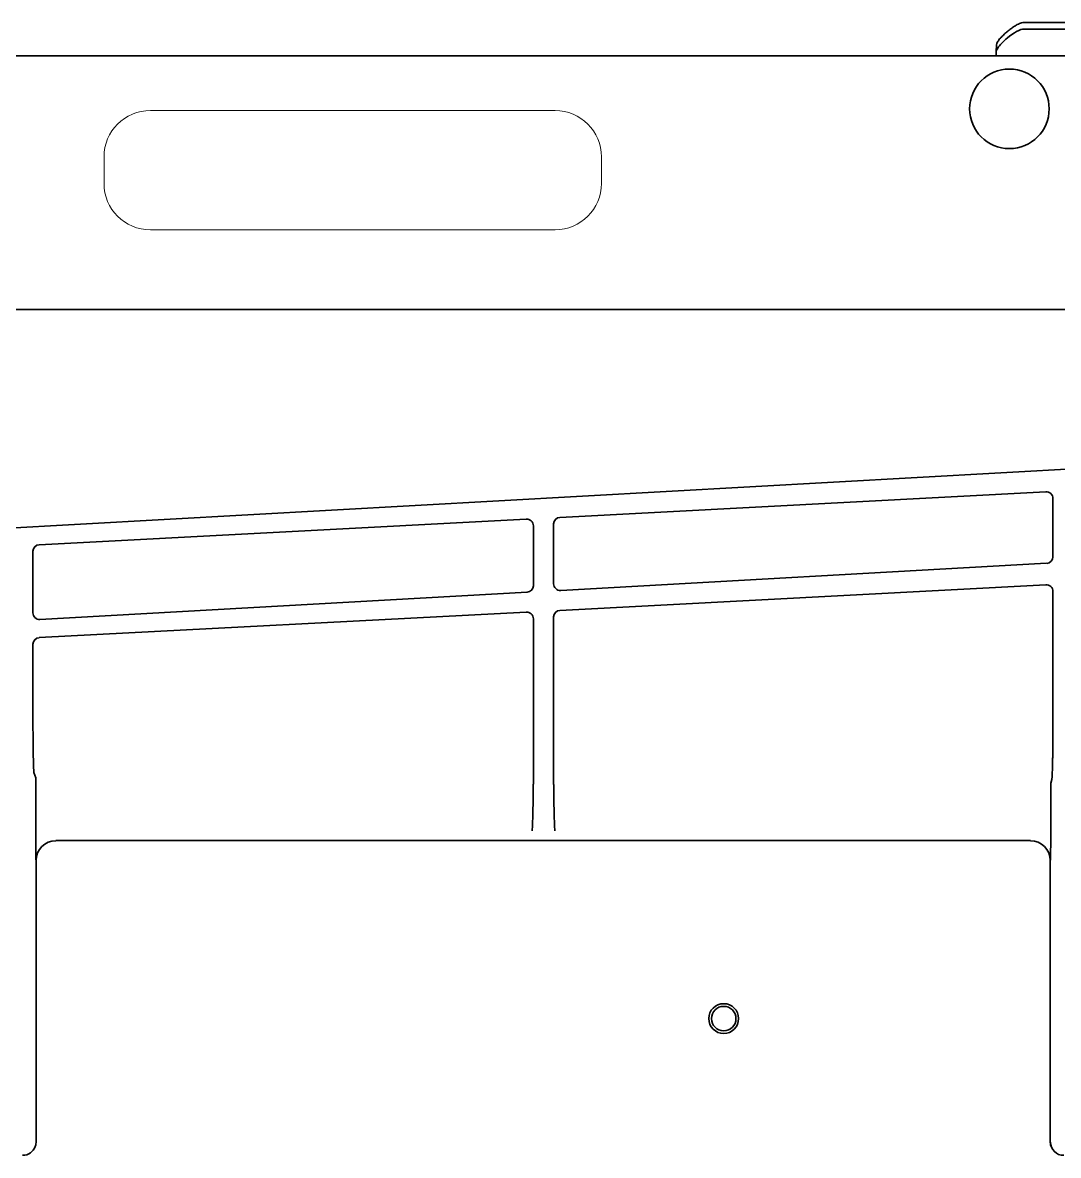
# Model space of a CAD drawing. Extents: x 5987 to 10491, y -672 to 3708.
# Drawn here: x 8951.4 to 9107.5, y 3483.7 to 3654.5 of the extents above; entities that cross this region are included whole.
import ezdxf

# ---------------------------------------------------------------- set-up
doc = ezdxf.new("R2010")
doc.units = 0
doc.header["$LTSCALE"] = 5
doc.layers.get('0').update_dxf_attribs({"linetype": 'CONTINUOUS', "lineweight": 0})
doc.layers.add('1', color=7, linetype='CONTINUOUS', true_color=0xffffff)

msp = doc.modelspace()

# ---------------------------------------------------------------- linework, layer by layer
for p, q in [((9031.64, 3641.28), (8970.64, 3641.28)), ((8963.64, 3634.28), (8963.64, 3630.28)), ((9038.64, 3630.28), (9038.64, 3634.28)), ((8970.64, 3623.28), (9031.64, 3623.28))]:
    msp.add_line(p, q)
for centre, start, end in [((8970.64, 3634.28), 90, 180), ((9031.64, 3634.28), 0, 90), ((8970.64, 3630.28), 180, 270), ((9031.64, 3630.28), 270, 0)]:
    msp.add_arc(centre, 7, start, end)
at = {"layer": '1', "color": 7, "linetype": 'Continuous', "lineweight": 35}
for p, q in [((9182.83, 3654.53), (9102.19, 3654.53)), ((9102.14, 3653.53), (9101.93, 3653.5)), ((9102.14, 3653.53), (9101.93, 3653.5)), ((9102.14, 3653.53), (9105.14, 3653.53)), ((9104.31, 3653.53), (9104.3, 3653.53)), ((9104.31, 3653.53), (9104.3, 3653.53)), ((9104.3, 3653.53), (9219.97, 3653.53)), ((9098.16, 3650.2), (9098.19, 3651.17)), ((9230.14, 3649.53), (8376.14, 3649.53)), ((9098.15, 3650.1), (9098.14, 3649.53)), ((9178.12, 3611.28), (8428.03, 3611.28)), ((9190.67, 3591.74), (8906.29, 3575.89)), ((9032.38, 3579.92), (9105.65, 3583.77)), ((9106.71, 3582.77), (9106.71, 3573.98)), ((8953.87, 3575.8), (9027.31, 3579.65)), ((9028.37, 3578.66), (9028.37, 3569.62)), ((9031.43, 3569.9), (9031.43, 3578.92)), ((8952.92, 3565.52), (8952.92, 3574.8)), ((9105.76, 3572.99), (9032.49, 3568.9)), ((9027.42, 3568.62), (8953.98, 3564.52)), ((9032.38, 3565.9), (9105.65, 3569.75)), ((9106.71, 3568.75), (9106.71, 3549.89)), ((9027.31, 3565.63), (8953.87, 3561.78)), ((9028.37, 3539.7), (9028.37, 3564.64)), ((9031.43, 3539.62), (9031.43, 3564.91)), ((8952.92, 3560.78), (8952.92, 3550.15)), ((8953.07, 3541.46), (8953.34, 3540.64)), ((8953.36, 3539.84), (8953.36, 3531.46)), ((9106.55, 3540.39), (9106.37, 3539.84)), ((9106.37, 3539.84), (9106.37, 3532.21)), ((8956.4, 3531.17), (8956.4, 3531.17)), ((9103.32, 3531.17), (8956.4, 3531.17)), ((9103.32, 3531.17), (9103.32, 3531.17)), ((8953.39, 3528.21), (8953.4, 3528.17)), ((8953.4, 3528.17), (8953.4, 3485.78)), ((9106.33, 3528.22), (9106.31, 3528.17)), ((9106.31, 3485.78), (9106.31, 3528.17)), ((8953.26, 3485.05), (8953.3, 3485.14)), ((9106.42, 3485.14), (9106.45, 3485.05))]:
    msp.add_line(p, q, dxfattribs=at)
msp.add_lwpolyline([(9101.93, 3653.5), (9101.86, 3653.48), (9101.55, 3653.36), (9101.23, 3653.2), (9100.9, 3653), (9100.52, 3652.75), (9100.17, 3652.49), (9099.86, 3652.25), (9099.6, 3652.02), (9099.37, 3651.8), (9099.16, 3651.6), (9098.97, 3651.4), (9098.8, 3651.22), (9098.65, 3651.04), (9098.52, 3650.87), (9098.4, 3650.7), (9098.3, 3650.53), (9098.21, 3650.36), (9098.16, 3650.2), (9098.15, 3650.1)], dxfattribs=at)
for centre, radius in [((9100.14, 3641.53), 6), ((9057.07, 3504.33), 2.25), ((9057.07, 3504.33), 1.85)]:
    msp.add_circle(centre, radius, dxfattribs=at)
for centre, major_axis, ratio, start_param, end_param in [((9105.71, 3582.77), (0.829, -0.56), 0.999069, 0.594221, 2.218099), ((9027.37, 3578.66), (0.829, -0.56), 0.999069, 0.594221, 2.218099), ((9032.43, 3578.92), (0.996, -0.091), 0.99936, 1.71631, 3.232194), ((8953.92, 3574.8), (0.996, -0.091), 0.99936, 1.71631, 3.232194), ((9105.71, 3573.98), (-0.821, -0.571), 0.999112, 1.017308, 2.533193), ((9027.37, 3569.62), (-0.821, -0.571), 0.999112, 1.017308, 2.533193), ((9032.43, 3569.9), (-0.996, -0.089), 0.999321, 6.194725, 7.818603), ((9105.71, 3568.75), (0.865, -0.501), 0.998992, 0.52525, 2.149129), ((8953.92, 3565.52), (-0.996, -0.089), 0.999321, 6.194725, 7.818603), ((9027.37, 3564.64), (0.829, -0.56), 0.999069, 0.594221, 2.218099), ((9032.43, 3564.9), (-0.999, -0.037), 0.999278, 4.730072, 6.245957), ((8953.92, 3560.78), (0.996, -0.091), 0.99936, 1.71631, 3.232194), ((8953.08, 3550.15), (0, -8.7), 0.017473, 4.712312, 6.230773), ((8953.34, 3539.84), (0, -0.8), 0.017455, 1.570796, 3.089233), ((9028.16, 3545.88), (0, -13.25), 0.017454, 0.052356, 1.085353), ((9031.64, 3545.88), (0, -13.25), 0.017473, 5.204442, 6.230773), ((8956.4, 3528.16), (0.95, -2.85), 0.997466, 2.820542, 4.390425), ((9103.31, 3528.16), (-0.95, -2.85), 0.997466, 1.89276, 3.462643), ((8951.36, 3485.67), (1.98, -0.31), 0.977026, 4.872155, 6.122708), ((8951.4, 3485.78), (-0.63, -1.9), 0.999999, 1.570781, 1.89276), ((9108.31, 3485.78), (0.63, -1.9), 0.999999, 4.390425, 4.712405), ((9108.35, 3485.67), (-1.98, -0.31), 0.977026, 6.122506, 7.694216)]:
    msp.add_ellipse(centre, major_axis=major_axis, ratio=ratio, start_param=start_param, end_param=end_param, dxfattribs=at)
for points, knots in [([(9102.19, 3654.53), (9102.04, 3654.53), (9101.81, 3654.45), (9101.49, 3654.31), (9101.18, 3654.16), (9100.81, 3653.92), (9100.35, 3653.62), (9099.84, 3653.21), (9099.43, 3652.85), (9099.13, 3652.54), (9098.9, 3652.31), (9098.67, 3652.07), (9098.48, 3651.8), (9098.31, 3651.52), (9098.2, 3651.32), (9098.19, 3651.17)], [0, 0, 0, 0, 0.0625, 0.125, 0.1875, 0.25, 0.375, 0.5, 0.625, 0.6875, 0.75, 0.8125, 0.875, 0.9375, 1, 1, 1, 1]), ([(9101.93, 3653.5), (9101.92, 3653.49), (9101.91, 3653.49), (9101.9, 3653.49), (9101.89, 3653.49)], [0, 0, 0, 0, 0.50167, 1, 1, 1, 1]), ([(9106.71, 3549.89), (9106.71, 3549.81), (9106.71, 3549.74), (9106.71, 3549.59), (9106.71, 3549.37), (9106.71, 3549.15), (9106.71, 3548.71), (9106.71, 3548.14), (9106.7, 3547.57), (9106.7, 3547.15), (9106.7, 3547.01), (9106.7, 3546.73), (9106.7, 3546.59), (9106.69, 3546.19), (9106.69, 3545.92), (9106.69, 3545.41), (9106.68, 3545.16), (9106.68, 3544.8), (9106.68, 3544.68), (9106.68, 3544.5), (9106.68, 3544.44), (9106.67, 3544.33), (9106.67, 3544.27), (9106.67, 3543.99), (9106.67, 3543.77), (9106.66, 3543.36), (9106.65, 3543.16), (9106.65, 3542.79), (9106.64, 3542.57), (9106.64, 3542.36), (9106.63, 3542.28), (9106.63, 3542.24), (9106.63, 3542.12), (9106.63, 3542.05), (9106.62, 3541.83), (9106.62, 3541.69), (9106.61, 3541.5), (9106.61, 3541.44), (9106.6, 3541.33), (9106.6, 3541.27), (9106.59, 3541.11), (9106.59, 3541.01), (9106.58, 3540.82), (9106.57, 3540.73), (9106.57, 3540.6), (9106.56, 3540.56), (9106.56, 3540.49), (9106.56, 3540.46), (9106.56, 3540.43), (9106.55, 3540.41), (9106.55, 3540.4), (9106.55, 3540.39)], [0, 0, 0, 0, 0.015625, 0.015625, 0.03125, 0.0625, 0.0625, 0.125, 0.1875, 0.1875, 0.21875, 0.21875, 0.25, 0.25, 0.3125, 0.3125, 0.375, 0.375, 0.40625, 0.40625, 0.421875, 0.421875, 0.4375, 0.4375, 0.5, 0.5, 0.5625, 0.5625, 0.625, 0.640625, 0.640625, 0.65625, 0.65625, 0.6875, 0.6875, 0.75, 0.75, 0.78125, 0.78125, 0.8125, 0.8125, 0.875, 0.875, 0.9375, 0.9375, 0.96875, 0.96875, 0.984375, 0.992188, 0.992188, 1, 1, 1, 1]), ([(8953.36, 3531.46), (8953.36, 3531.42), (8953.36, 3531.38), (8953.36, 3531.31), (8953.36, 3531.27), (8953.36, 3531.15), (8953.36, 3531.07), (8953.36, 3530.92), (8953.36, 3530.84), (8953.36, 3530.73), (8953.36, 3530.69), (8953.36, 3530.62), (8953.36, 3530.58), (8953.36, 3530.39), (8953.36, 3530.25), (8953.36, 3529.97), (8953.36, 3529.83), (8953.37, 3529.56), (8953.37, 3529.43), (8953.37, 3529.18), (8953.37, 3529.05), (8953.38, 3528.81), (8953.38, 3528.68), (8953.38, 3528.5), (8953.38, 3528.45), (8953.38, 3528.36), (8953.38, 3528.31), (8953.38, 3528.27), (8953.39, 3528.24), (8953.39, 3528.22), (8953.39, 3528.21)], [0, 0, 0, 0, 0.03125, 0.03125, 0.0625, 0.0625, 0.125, 0.125, 0.1875, 0.1875, 0.21875, 0.21875, 0.25, 0.25, 0.375, 0.375, 0.5, 0.5, 0.625, 0.625, 0.75, 0.75, 0.875, 0.875, 0.9375, 0.9375, 0.96875, 0.984375, 0.984375, 1, 1, 1, 1])]:
    msp.add_open_spline(points, degree=3, knots=knots, dxfattribs=at)
msp.add_open_spline([(9106.37, 3532.21), (9106.37, 3532.2), (9106.37, 3532.17), (9106.37, 3532.12), (9106.37, 3532.07), (9106.37, 3532.02), (9106.37, 3531.97), (9106.37, 3531.92), (9106.37, 3531.87), (9106.37, 3531.81), (9106.37, 3531.75), (9106.37, 3531.69), (9106.37, 3531.62), (9106.37, 3531.55), (9106.37, 3531.48), (9106.37, 3531.41), (9106.37, 3531.33), (9106.37, 3531.24), (9106.37, 3531.16), (9106.37, 3531.06), (9106.37, 3530.97), (9106.37, 3530.87), (9106.37, 3530.76), (9106.37, 3530.65), (9106.37, 3530.53), (9106.37, 3530.42), (9106.37, 3530.3), (9106.37, 3530.19), (9106.37, 3530.08), (9106.36, 3529.98), (9106.36, 3529.88), (9106.36, 3529.77), (9106.36, 3529.68), (9106.36, 3529.58), (9106.36, 3529.49), (9106.36, 3529.4), (9106.36, 3529.31), (9106.36, 3529.23), (9106.36, 3529.15), (9106.36, 3529.08), (9106.35, 3529), (9106.35, 3528.94), (9106.35, 3528.87), (9106.35, 3528.81), (9106.35, 3528.75), (9106.35, 3528.7), (9106.35, 3528.65), (9106.35, 3528.6), (9106.35, 3528.56), (9106.35, 3528.52), (9106.34, 3528.48), (9106.34, 3528.44), (9106.34, 3528.41), (9106.34, 3528.38), (9106.34, 3528.36), (9106.34, 3528.33), (9106.34, 3528.31), (9106.34, 3528.29), (9106.34, 3528.28), (9106.34, 3528.26), (9106.33, 3528.25), (9106.33, 3528.24), (9106.33, 3528.23), (9106.33, 3528.23), (9106.33, 3528.22), (9106.33, 3528.22), (9106.33, 3528.22), (9106.33, 3528.22)], degree=3, dxfattribs=at)

doc.saveas('drawing.dxf')
